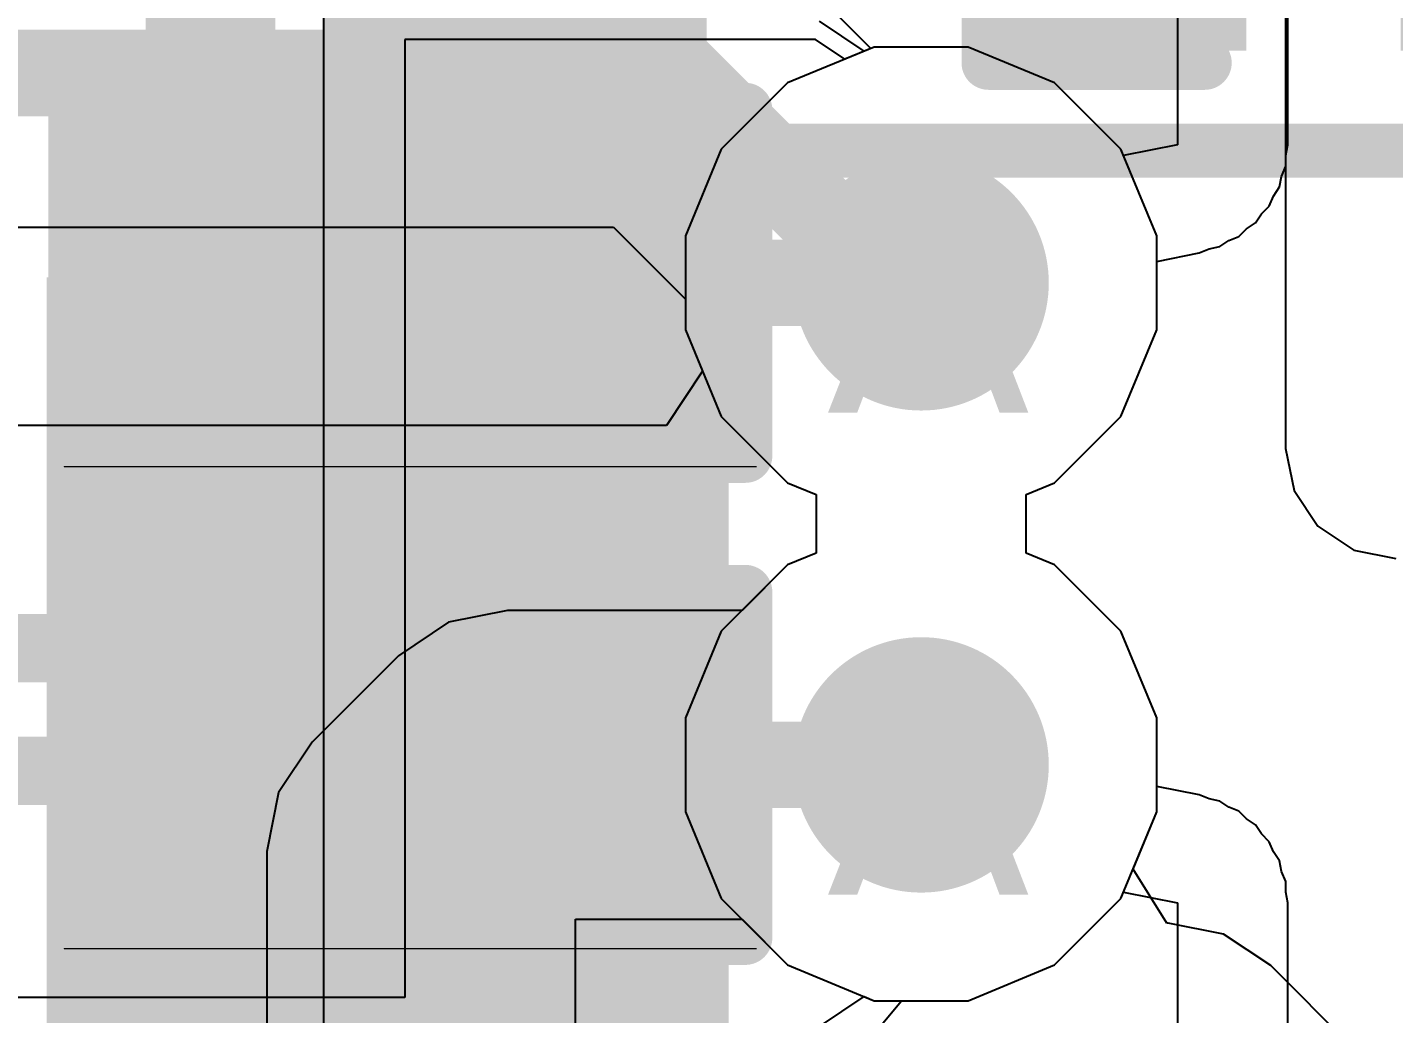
# Model space of a CAD drawing. Header units: inches. Extents: x 0 to 5271, y 0 to 5417.
# Drawn here: x 6.288 to 9.499, y 49.657 to 51.974 of the extents above; entities that cross this region are included whole.
import ezdxf

# ---------------------------------------------------------------- set-up
doc = ezdxf.new("R2010")
doc.units = ezdxf.units.IN
for name, color, linetype in [('Bottom Layer', 5, 'Continuous'), ('Bottom Overlay', 54, 'Continuous'), ('Bottom Paste', 16, 'Continuous'), ('Bottom Solder', 6, 'Continuous'), ('Drill Drawing', 1, 'Continuous'), ('L2_GND1', 16, 'Continuous'), ('L3_SIG1', 76, 'Continuous'), ('L4_PWR', 90, 'Continuous'), ('L5_GND2', 156, 'Continuous'), ('L6_SIG2', 130, 'Continuous'), ('L7_GND3', 216, 'Continuous'), ('Top Layer', 1, 'Continuous'), ('Top Overlay', 2, 'Continuous'), ('Top Paste', 8, 'Continuous'), ('Top Solder', 216, 'Continuous'), ('Via Holes', 16, 'Continuous')]:
    doc.layers.add(name, color=color, linetype=linetype)
doc.styles.add('Arial', font='', dxfattribs={"height": 0.2})
doc.styles.get('Arial').set_extended_font_data('Arial')

# ---------------------------------------------------------------- blocks, each defined once
blk = doc.blocks.new('R___0402_87')
at = {"layer": 'Top Layer'}
for points in [[(-0.6985, -0.3175), (-0.6985, 0.3175), (-0.2413, 0.3175), (-0.2413, -0.3175)], [(0.2413, -0.3175), (0.2413, 0.3175), (0.6985, 0.3175), (0.6985, -0.3175)]]:
    blk.add_hatch(color=1, dxfattribs=at).paths.add_polyline_path(points)
at = {"layer": 'Top Paste'}
for points in [[(-0.6985, -0.3175), (-0.6985, 0.3175), (-0.2413, 0.3175), (-0.2413, -0.3175)], [(0.2413, -0.3175), (0.2413, 0.3175), (0.6985, 0.3175), (0.6985, -0.3175)]]:
    blk.add_hatch(color=8, dxfattribs=at).paths.add_polyline_path(points)
at = {"layer": 'Top Solder'}
for points in [[(-0.7535, -0.3725), (-0.7535, 0.3725), (-0.1863, 0.3725), (-0.1863, -0.3725)], [(0.1863, -0.3725), (0.1863, 0.3725), (0.7535, 0.3725), (0.7535, -0.3725)]]:
    blk.add_hatch(color=216, dxfattribs=at).paths.add_polyline_path(points)
at = {"layer": 'Top Overlay'}
for points in [[(-0.7874, 0.4064, 0.127, 0.127, 0), (0.7874, 0.4064, 0.127, 0.127, 0)], [(-0.7874, -0.4064, 0.127, 0.127, 0), (-0.7874, 0.4064, 0.127, 0.127, 0)], [(0.7874, -0.4064, 0.127, 0.127, 0), (0.7874, 0.4064, 0.127, 0.127, 0)], [(-0.7874, -0.4064, 0.127, 0.127, 0), (0.7874, -0.4064, 0.127, 0.127, 0)], [(-0.8128, -0.4318, 0.00323, 0.00323, 0), (0.8128, -0.4318, 0.00323, 0.00323, 0)]]:
    blk.add_lwpolyline(points, format="xyseb", dxfattribs=at)
for points in [[(-0.8192, 0.4064, 0.0635, 0.0635, 1), (-0.7557, 0.4064, 0.0635, 0.0635, 1)], [(-0.8192, 0.4064, 0.0635, 0.0635, 1), (-0.7557, 0.4064, 0.0635, 0.0635, 1)], [(0.7556, 0.4064, 0.0635, 0.0635, 1), (0.8191, 0.4064, 0.0635, 0.0635, 1)], [(0.7556, 0.4064, 0.0635, 0.0635, 1), (0.8191, 0.4064, 0.0635, 0.0635, 1)], [(-0.8192, -0.4064, 0.0635, 0.0635, 1), (-0.7557, -0.4064, 0.0635, 0.0635, 1)], [(-0.8192, -0.4064, 0.0635, 0.0635, 1), (-0.7557, -0.4064, 0.0635, 0.0635, 1)], [(0.7556, -0.4064, 0.0635, 0.0635, 1), (0.8191, -0.4064, 0.0635, 0.0635, 1)], [(0.7556, -0.4064, 0.0635, 0.0635, 1), (0.8191, -0.4064, 0.0635, 0.0635, 1)], [(-0.8136, -0.4318, 0.00161, 0.00161, 1), (-0.812, -0.4318, 0.00161, 0.00161, 1)], [(0.812, -0.4318, 0.00161, 0.00161, 1), (0.8136, -0.4318, 0.00161, 0.00161, 1)]]:
    blk.add_lwpolyline(points, format="xyseb", close=True, dxfattribs=at)
blk = doc.blocks.new('R___0402_88')
at = {"layer": 'Top Layer'}
for points in [[(-0.6985, -0.3175), (-0.6985, 0.3175), (-0.2413, 0.3175), (-0.2413, -0.3175)], [(0.2413, -0.3175), (0.2413, 0.3175), (0.6985, 0.3175), (0.6985, -0.3175)]]:
    blk.add_hatch(color=1, dxfattribs=at).paths.add_polyline_path(points)
at = {"layer": 'Top Paste'}
for points in [[(-0.6985, -0.3175), (-0.6985, 0.3175), (-0.2413, 0.3175), (-0.2413, -0.3175)], [(0.2413, -0.3175), (0.2413, 0.3175), (0.6985, 0.3175), (0.6985, -0.3175)]]:
    blk.add_hatch(color=8, dxfattribs=at).paths.add_polyline_path(points)
at = {"layer": 'Top Solder'}
for points in [[(-0.7535, -0.3725), (-0.7535, 0.3725), (-0.1863, 0.3725), (-0.1863, -0.3725)], [(0.1863, -0.3725), (0.1863, 0.3725), (0.7535, 0.3725), (0.7535, -0.3725)]]:
    blk.add_hatch(color=216, dxfattribs=at).paths.add_polyline_path(points)
at = {"layer": 'Top Overlay'}
for points in [[(-0.7874, 0.4064, 0.127, 0.127, 0), (0.7874, 0.4064, 0.127, 0.127, 0)], [(-0.7874, -0.4064, 0.127, 0.127, 0), (-0.7874, 0.4064, 0.127, 0.127, 0)], [(0.7874, -0.4064, 0.127, 0.127, 0), (0.7874, 0.4064, 0.127, 0.127, 0)], [(-0.7874, -0.4064, 0.127, 0.127, 0), (0.7874, -0.4064, 0.127, 0.127, 0)], [(-0.8128, -0.4318, 0.00323, 0.00323, 0), (0.8128, -0.4318, 0.00323, 0.00323, 0)]]:
    blk.add_lwpolyline(points, format="xyseb", dxfattribs=at)
for points in [[(-0.8192, 0.4064, 0.0635, 0.0635, 1), (-0.7557, 0.4064, 0.0635, 0.0635, 1)], [(-0.8192, 0.4064, 0.0635, 0.0635, 1), (-0.7557, 0.4064, 0.0635, 0.0635, 1)], [(0.7556, 0.4064, 0.0635, 0.0635, 1), (0.8191, 0.4064, 0.0635, 0.0635, 1)], [(0.7556, 0.4064, 0.0635, 0.0635, 1), (0.8191, 0.4064, 0.0635, 0.0635, 1)], [(-0.8192, -0.4064, 0.0635, 0.0635, 1), (-0.7557, -0.4064, 0.0635, 0.0635, 1)], [(-0.8192, -0.4064, 0.0635, 0.0635, 1), (-0.7557, -0.4064, 0.0635, 0.0635, 1)], [(0.7556, -0.4064, 0.0635, 0.0635, 1), (0.8191, -0.4064, 0.0635, 0.0635, 1)], [(0.7556, -0.4064, 0.0635, 0.0635, 1), (0.8191, -0.4064, 0.0635, 0.0635, 1)], [(-0.8136, -0.4318, 0.00161, 0.00161, 1), (-0.812, -0.4318, 0.00161, 0.00161, 1)], [(0.812, -0.4318, 0.00161, 0.00161, 1), (0.8136, -0.4318, 0.00161, 0.00161, 1)]]:
    blk.add_lwpolyline(points, format="xyseb", close=True, dxfattribs=at)
blk = doc.blocks.new('10_MSOP_B_146')
at = {"layer": 'Bottom Layer'}
for points in [[(1.5, 0.65), (2.9, 0.65), (2.9, 0.35), (1.5, 0.35)], [(1.5, 0.15), (2.9, 0.15), (2.9, -0.15), (1.5, -0.15)], [(1.5, -0.35), (2.9, -0.35), (2.9, -0.65), (1.5, -0.65)], [(1.5, -0.85), (2.9, -0.85), (2.9, -1.15), (1.5, -1.15)]]:
    blk.add_hatch(color=5, dxfattribs=at).paths.add_polyline_path(points)
at = {"layer": 'Bottom Paste'}
for points in [[(1.5, 0.65), (2.9, 0.65), (2.9, 0.35), (1.5, 0.35)], [(1.5, 0.15), (2.9, 0.15), (2.9, -0.15), (1.5, -0.15)], [(1.5, -0.35), (2.9, -0.35), (2.9, -0.65), (1.5, -0.65)], [(1.5, -0.85), (2.9, -0.85), (2.9, -1.15), (1.5, -1.15)]]:
    blk.add_hatch(color=16, dxfattribs=at).paths.add_polyline_path(points)
at = {"layer": 'Bottom Solder'}
for points in [[(1.3984, 0.7516), (3.0016, 0.7516), (3.0016, 0.2484), (1.3984, 0.2484)], [(1.3984, 0.2516), (3.0016, 0.2516), (3.0016, -0.2516), (1.3984, -0.2516)], [(1.3984, -0.2484), (3.0016, -0.2484), (3.0016, -0.7516), (1.3984, -0.7516)], [(1.3984, -0.7484), (3.0016, -0.7484), (3.0016, -1.2516), (1.3984, -1.2516)]]:
    blk.add_hatch(color=6, dxfattribs=at).paths.add_polyline_path(points)
at = {"layer": 'Bottom Overlay'}
for points in [[(1.4732, -1.2954, 0.127, 0.127, 0), (1.4732, -1.5494, 0.127, 0.127, 0)], [(1.4732, -1.5494, 0.127, 0.127, 0), (-1.4732, -1.5494, 0.127, 0.127, 0)]]:
    blk.add_lwpolyline(points, format="xyseb", dxfattribs=at)
for points in [[(1.4415, -1.2954, 0.0635, 0.0635, 1), (1.505, -1.2954, 0.0635, 0.0635, 1)], [(1.4415, -1.5494, 0.0635, 0.0635, 1), (1.505, -1.5494, 0.0635, 0.0635, 1)], [(1.4415, -1.5494, 0.0635, 0.0635, 1), (1.505, -1.5494, 0.0635, 0.0635, 1)]]:
    blk.add_lwpolyline(points, format="xyseb", close=True, dxfattribs=at)
blk = doc.blocks.new('C___0402_B_151')
at = {"layer": 'Bottom Layer'}
for points in [[(-0.2413, 0.3175), (-0.2413, -0.3175), (-0.6985, -0.3175), (-0.6985, 0.3175)], [(0.6985, 0.3175), (0.6985, -0.3175), (0.2413, -0.3175), (0.2413, 0.3175)]]:
    blk.add_hatch(color=5, dxfattribs=at).paths.add_polyline_path(points)
at = {"layer": 'Bottom Paste'}
for points in [[(-0.2413, 0.3175), (-0.2413, -0.3175), (-0.6985, -0.3175), (-0.6985, 0.3175)], [(0.6985, 0.3175), (0.6985, -0.3175), (0.2413, -0.3175), (0.2413, 0.3175)]]:
    blk.add_hatch(color=16, dxfattribs=at).paths.add_polyline_path(points)
at = {"layer": 'Bottom Solder'}
for points in [[(-0.1813, 0.3775), (-0.1813, -0.3775), (-0.7585, -0.3775), (-0.7585, 0.3775)], [(0.7585, 0.3775), (0.7585, -0.3775), (0.1813, -0.3775), (0.1813, 0.3775)]]:
    blk.add_hatch(color=6, dxfattribs=at).paths.add_polyline_path(points)
at = {"layer": 'Bottom Overlay'}
for points in [[(-0.7874, 0.4064, 0.127, 0.127, 0), (-0.2794, 0.4064, 0.127, 0.127, 0)], [(-0.7874, -0.4064, 0.127, 0.127, 0), (-0.7874, 0.4064, 0.127, 0.127, 0)], [(0.2794, 0.4064, 0.127, 0.127, 0), (0.7874, 0.4064, 0.127, 0.127, 0)], [(0.7874, -0.4064, 0.127, 0.127, 0), (0.7874, 0.4064, 0.127, 0.127, 0)], [(-0.7874, -0.4064, 0.127, 0.127, 0), (-0.2794, -0.4064, 0.127, 0.127, 0)], [(0.2794, -0.4064, 0.127, 0.127, 0), (0.7874, -0.4064, 0.127, 0.127, 0)]]:
    blk.add_lwpolyline(points, format="xyseb", dxfattribs=at)
for points in [[(-0.8192, 0.4064, 0.0635, 0.0635, 1), (-0.7557, 0.4064, 0.0635, 0.0635, 1)], [(-0.8192, 0.4064, 0.0635, 0.0635, 1), (-0.7557, 0.4064, 0.0635, 0.0635, 1)], [(-0.3112, 0.4064, 0.0635, 0.0635, 1), (-0.2477, 0.4064, 0.0635, 0.0635, 1)], [(0.2476, 0.4064, 0.0635, 0.0635, 1), (0.3111, 0.4064, 0.0635, 0.0635, 1)], [(0.7556, 0.4064, 0.0635, 0.0635, 1), (0.8191, 0.4064, 0.0635, 0.0635, 1)], [(0.7556, 0.4064, 0.0635, 0.0635, 1), (0.8191, 0.4064, 0.0635, 0.0635, 1)], [(-0.8192, -0.4064, 0.0635, 0.0635, 1), (-0.7557, -0.4064, 0.0635, 0.0635, 1)], [(-0.8192, -0.4064, 0.0635, 0.0635, 1), (-0.7557, -0.4064, 0.0635, 0.0635, 1)], [(-0.3112, -0.4064, 0.0635, 0.0635, 1), (-0.2477, -0.4064, 0.0635, 0.0635, 1)], [(0.2476, -0.4064, 0.0635, 0.0635, 1), (0.3111, -0.4064, 0.0635, 0.0635, 1)], [(0.7556, -0.4064, 0.0635, 0.0635, 1), (0.8191, -0.4064, 0.0635, 0.0635, 1)], [(0.7556, -0.4064, 0.0635, 0.0635, 1), (0.8191, -0.4064, 0.0635, 0.0635, 1)]]:
    blk.add_lwpolyline(points, format="xyseb", close=True, dxfattribs=at)

msp = doc.modelspace()

# ---------------------------------------------------------------- hatches: boundary and pattern name
at = {"layer": 'Bottom Layer'}
h = msp.add_hatch(color=5, dxfattribs=at)
edge = h.paths.add_edge_path()
edge.add_arc((8.3888, 51.3737), 0.3, 0, 360)
h = msp.add_hatch(color=5, dxfattribs=at)
edge = h.paths.add_edge_path()
edge.add_arc((8.3888, 50.2412), 0.3, 0, 360)
at = {"layer": 'L2_GND1'}
h = msp.add_hatch(color=16, dxfattribs=at)
edge = h.paths.add_edge_path()
edge.add_arc((8.3888, 51.3737), 0.3, 0, 360)
h = msp.add_hatch(color=16, dxfattribs=at)
edge = h.paths.add_edge_path()
edge.add_arc((8.3888, 50.2412), 0.3, 0, 360)
at = {"layer": 'L3_SIG1'}
h = msp.add_hatch(color=76, dxfattribs=at)
edge = h.paths.add_edge_path()
edge.add_arc((8.3888, 51.3737), 0.3, 0, 360)
h = msp.add_hatch(color=76, dxfattribs=at)
edge = h.paths.add_edge_path()
edge.add_arc((8.3888, 50.2412), 0.3, 0, 360)
at = {"layer": 'L4_PWR'}
h = msp.add_hatch(color=90, dxfattribs=at)
edge = h.paths.add_edge_path()
edge.add_arc((8.3888, 51.3737), 0.3, 0, 360)
h = msp.add_hatch(color=90, dxfattribs=at)
edge = h.paths.add_edge_path()
edge.add_arc((8.3888, 50.2412), 0.3, 0, 360)
at = {"layer": 'L5_GND2'}
h = msp.add_hatch(color=156, dxfattribs=at)
edge = h.paths.add_edge_path()
edge.add_arc((8.3888, 51.3737), 0.3, 0, 360)
h = msp.add_hatch(color=156, dxfattribs=at)
edge = h.paths.add_edge_path()
edge.add_arc((8.3888, 50.2412), 0.3, 0, 360)
at = {"layer": 'L6_SIG2'}
h = msp.add_hatch(color=130, dxfattribs=at)
edge = h.paths.add_edge_path()
edge.add_arc((8.3888, 51.3737), 0.3, 0, 360)
h = msp.add_hatch(color=130, dxfattribs=at)
edge = h.paths.add_edge_path()
edge.add_arc((8.3888, 50.2412), 0.3, 0, 360)
at = {"layer": 'L7_GND3'}
h = msp.add_hatch(color=216, dxfattribs=at)
edge = h.paths.add_edge_path()
edge.add_arc((8.3888, 51.3737), 0.3, 0, 360)
h = msp.add_hatch(color=216, dxfattribs=at)
edge = h.paths.add_edge_path()
edge.add_arc((8.3888, 50.2412), 0.3, 0, 360)
at = {"layer": 'Top Layer'}
h = msp.add_hatch(color=1, dxfattribs=at)
edge = h.paths.add_edge_path()
edge.add_arc((8.3888, 51.3737), 0.3, 0, 360)
h = msp.add_hatch(color=1, dxfattribs=at)
edge = h.paths.add_edge_path()
edge.add_arc((8.3888, 50.2412), 0.3, 0, 360)
at = {"layer": 'Via Holes'}
h = msp.add_hatch(color=7, dxfattribs=at)
edge = h.paths.add_edge_path()
edge.add_arc((8.3888, 51.3737), 0.15, 0, 360)
h = msp.add_hatch(color=7, dxfattribs=at)
edge = h.paths.add_edge_path()
edge.add_arc((8.3888, 50.2412), 0.15, 0, 360)

# ---------------------------------------------------------------- linework, layer by layer
at = {"layer": 'Bottom Layer'}
for p, q in [((9.2455, 52.3732), (9.2455, 50.9848)), ((8.2786, 51.9277), (8.075, 51.8434)), ((8.499, 51.9277), (8.2786, 51.9277)), ((8.7026, 51.8434), (8.499, 51.9277)), ((8.075, 51.8434), (7.9191, 51.6876)), ((8.8585, 51.6876), (8.7026, 51.8434)), ((7.9191, 51.6876), (7.8348, 51.4839)), ((8.9428, 51.4839), (8.8585, 51.6876)), ((7.8348, 51.4839), (7.8348, 51.2635)), ((8.9428, 51.2635), (8.9428, 51.4839)), ((7.8348, 51.2635), (7.8753, 51.1658)), ((8.8585, 51.0599), (8.9428, 51.2635)), ((7.8753, 51.1658), (7.7904, 51.0388)), ((8.7026, 50.9041), (8.8585, 51.0599)), ((7.7904, 51.0388), (6.1808, 51.0388)), ((9.2455, 50.9848), (9.2653, 50.8857)), ((8.6353, 50.8762), (8.7026, 50.9041)), ((8.6353, 50.7387), (8.6353, 50.8762)), ((9.2653, 50.8857), (9.3214, 50.8017)), ((9.3214, 50.8017), (9.4054, 50.7455)), ((8.7026, 50.7109), (8.6353, 50.7387)), ((9.4054, 50.7455), (9.5045, 50.7258)), ((8.8585, 50.555), (8.7026, 50.7109)), ((8.9428, 50.3514), (8.8585, 50.555)), ((8.9428, 50.131), (8.9428, 50.3514)), ((8.8871, 49.9966), (8.9428, 50.131)), ((8.9666, 49.8696), (8.8871, 49.9966)), ((8.9693, 49.8696), (8.9666, 49.8696)), ((9.0998, 49.8436), (8.9693, 49.8696)), ((8.9693, 49.8696), (8.9693, 49.8696)), ((9.2104, 49.7697), (9.0998, 49.8436)), ((9.6327, 49.3474), (9.2104, 49.7697))]:
    msp.add_line(p, q, dxfattribs=at)
for points in [[(7.1348, 51.1602, 0.3048, 0.3048, 0), (7.1348, 52.1333, 0.3048, 0.3048, 0)], [(7.0153, 50.5153, 0.1608, 0.1608, 0), (7.1348, 50.6348, 0.1608, 0.1608, 0)], [(5.75, 50.5153, 0.1608, 0.1608, 0), (7.0153, 50.5153, 0.1608, 0.1608, 0)], [(5.75, 50.2275, 0.1608, 0.1608, 0), (7.0421, 50.2275, 0.1608, 0.1608, 0)], [(7.0421, 50.2275, 0.1608, 0.1608, 0), (7.1348, 50.1348, 0.1608, 0.1608, 0)], [(7.1348, 49.6348, 0.1608, 0.1608, 0), (7.2409, 49.5287, 0.1608, 0.1608, 0)]]:
    msp.add_lwpolyline(points, format="xyseb", dxfattribs=at)
for points in [[(7.0586, 51.1602, 0.1524, 0.1524, 1), (7.211, 51.1602, 0.1524, 0.1524, 1)], [(7.0946, 50.6348, 0.0804, 0.0804, 1), (7.175, 50.6348, 0.0804, 0.0804, 1)], [(6.9751, 50.5153, 0.0804, 0.0804, 1), (7.0555, 50.5153, 0.0804, 0.0804, 1)], [(6.9751, 50.5153, 0.0804, 0.0804, 1), (7.0555, 50.5153, 0.0804, 0.0804, 1)], [(7.0019, 50.2275, 0.0804, 0.0804, 1), (7.0823, 50.2275, 0.0804, 0.0804, 1)], [(7.0019, 50.2275, 0.0804, 0.0804, 1), (7.0823, 50.2275, 0.0804, 0.0804, 1)], [(7.0946, 50.1348, 0.0804, 0.0804, 1), (7.175, 50.1348, 0.0804, 0.0804, 1)], [(7.0946, 49.6348, 0.0804, 0.0804, 1), (7.175, 49.6348, 0.0804, 0.0804, 1)]]:
    msp.add_lwpolyline(points, format="xyseb", close=True, dxfattribs=at)
at = {"layer": 'L2_GND1'}
for p, q in [((8.9916, 52.4332), (8.9916, 51.698)), ((9.2506, 51.698), (9.2506, 52.4332)), ((8.2786, 51.9277), (8.075, 51.8434)), ((8.499, 51.9277), (8.2786, 51.9277)), ((8.7026, 51.8434), (8.499, 51.9277)), ((8.075, 51.8434), (7.9191, 51.6876)), ((8.8585, 51.6876), (8.7026, 51.8434)), ((7.9191, 51.6876), (7.8348, 51.4839)), ((8.8646, 51.6727), (8.8585, 51.6876)), ((8.9916, 51.698), (8.8646, 51.6727)), ((9.2456, 51.673), (9.2506, 51.698)), ((9.2456, 51.6475), (9.2456, 51.673)), ((9.2358, 51.6239), (9.2456, 51.6475)), ((9.2309, 51.5989), (9.2358, 51.6239)), ((9.2069, 51.5541), (9.2167, 51.5777)), ((9.2167, 51.5777), (9.2309, 51.5989)), ((9.1889, 51.5361), (9.2069, 51.5541)), ((9.1535, 51.5007), (9.1747, 51.5149)), ((9.1747, 51.5149), (9.1889, 51.5361)), ((7.8348, 51.4839), (7.8348, 51.2635)), ((9.1119, 51.4729), (9.1355, 51.4827)), ((9.1355, 51.4827), (9.1535, 51.5007)), ((9.0421, 51.444), (9.0657, 51.4538)), ((9.0657, 51.4538), (9.0907, 51.4587)), ((9.0907, 51.4587), (9.1119, 51.4729)), ((8.9428, 51.4242), (9.0421, 51.444)), ((8.9428, 51.2635), (8.9428, 51.4242)), ((7.8348, 51.2635), (7.9191, 51.0599)), ((8.8585, 51.0599), (8.9428, 51.2635)), ((7.9191, 51.0599), (8.075, 50.9041)), ((8.7026, 50.9041), (8.8585, 51.0599)), ((8.075, 50.9041), (8.1423, 50.8762)), ((8.6353, 50.8762), (8.7026, 50.9041)), ((8.1423, 50.8762), (8.1423, 50.7387)), ((8.6353, 50.7387), (8.6353, 50.8762)), ((8.1423, 50.7387), (8.075, 50.7109)), ((8.7026, 50.7109), (8.6353, 50.7387)), ((8.075, 50.7109), (7.9191, 50.555)), ((8.8585, 50.555), (8.7026, 50.7109)), ((7.9191, 50.555), (7.8348, 50.3514)), ((8.9428, 50.3514), (8.8585, 50.555)), ((7.8348, 50.3514), (7.8348, 50.131)), ((8.9428, 50.1907), (8.9428, 50.3514)), ((9.0421, 50.1709), (8.9428, 50.1907)), ((9.0657, 50.1612), (9.0421, 50.1709)), ((9.0907, 50.1562), (9.0657, 50.1612)), ((7.8348, 50.131), (7.9191, 49.9274)), ((9.1119, 50.142), (9.0907, 50.1562)), ((9.1355, 50.1323), (9.1119, 50.142)), ((9.1535, 50.1142), (9.1355, 50.1323)), ((9.1747, 50.1001), (9.1535, 50.1142)), ((9.1889, 50.0789), (9.1747, 50.1001)), ((9.2069, 50.0608), (9.1889, 50.0789)), ((9.2167, 50.0373), (9.2069, 50.0608)), ((9.2309, 50.0161), (9.2167, 50.0373)), ((9.2358, 49.991), (9.2309, 50.0161)), ((9.2456, 49.9675), (9.2358, 49.991)), ((8.8585, 49.9274), (8.8646, 49.9422)), ((8.8646, 49.9422), (8.9916, 49.9169)), ((9.2456, 49.942), (9.2456, 49.9675)), ((9.2506, 49.9169), (9.2456, 49.942)), ((7.9191, 49.9274), (8.075, 49.7715)), ((8.7026, 49.7715), (8.8585, 49.9274)), ((8.9916, 49.9169), (8.9916, 48.7672)), ((9.2506, 48.7672), (9.2506, 49.9169)), ((8.075, 49.7715), (8.2786, 49.6872)), ((8.499, 49.6872), (8.7026, 49.7715)), ((8.2786, 49.6872), (8.499, 49.6872))]:
    msp.add_line(p, q, dxfattribs=at)
at = {"layer": 'L3_SIG1'}
for p, q in [((8.2709, 51.9245), (8.0723, 52.1232)), ((8.2786, 51.9277), (8.2709, 51.9245)), ((8.499, 51.9277), (8.2786, 51.9277)), ((8.7026, 51.8434), (8.499, 51.9277)), ((8.8585, 51.6876), (8.7026, 51.8434)), ((8.9428, 51.4839), (8.8585, 51.6876)), ((5.5917, 51.5042), (7.6657, 51.5042)), ((7.6657, 51.5042), (7.8348, 51.3351)), ((8.9428, 51.2635), (8.9428, 51.4839)), ((7.8348, 51.3351), (7.8348, 51.2635)), ((7.8348, 51.2635), (7.9191, 51.0599)), ((8.8585, 51.0599), (8.9428, 51.2635)), ((7.9191, 51.0599), (8.075, 50.9041)), ((8.7026, 50.9041), (8.8585, 51.0599)), ((8.075, 50.9041), (8.1423, 50.8762)), ((8.6353, 50.8762), (8.7026, 50.9041)), ((8.1423, 50.8762), (8.1423, 50.7387)), ((8.6353, 50.7387), (8.6353, 50.8762)), ((8.1423, 50.7387), (8.075, 50.7109)), ((8.7026, 50.7109), (8.6353, 50.7387)), ((8.075, 50.7109), (7.9191, 50.555)), ((8.8585, 50.555), (8.7026, 50.7109)), ((7.9191, 50.555), (7.8348, 50.3514)), ((8.9428, 50.3514), (8.8585, 50.555)), ((7.8348, 50.3514), (7.8348, 50.131)), ((8.9428, 50.131), (8.9428, 50.3514)), ((7.8348, 50.131), (7.9191, 49.9274)), ((8.8585, 49.9274), (8.9428, 50.131)), ((7.9191, 49.9274), (8.075, 49.7715)), ((8.7026, 49.7715), (8.8585, 49.9274)), ((8.075, 49.7715), (8.2786, 49.6872)), ((8.499, 49.6872), (8.7026, 49.7715)), ((8.2786, 49.6872), (8.499, 49.6872))]:
    msp.add_line(p, q, dxfattribs=at)
for points in [[(5.1308, 51.8668, 0.2032, 0.2032, 0), (7.8159, 51.8668, 0.2032, 0.2032, 0)], [(7.8159, 51.8668, 0.2032, 0.2032, 0), (8.3089, 51.3737, 0.2032, 0.2032, 0)], [(8.3089, 51.3737, 0.2032, 0.2032, 0), (8.3888, 51.3737, 0.2032, 0.2032, 0)]]:
    msp.add_lwpolyline(points, format="xyseb", dxfattribs=at)
for points in [[(7.7651, 51.8668, 0.1016, 0.1016, 1), (7.8667, 51.8668, 0.1016, 0.1016, 1)], [(7.7651, 51.8668, 0.1016, 0.1016, 1), (7.8667, 51.8668, 0.1016, 0.1016, 1)], [(8.2581, 51.3737, 0.1016, 0.1016, 1), (8.3597, 51.3737, 0.1016, 0.1016, 1)], [(8.2581, 51.3737, 0.1016, 0.1016, 1), (8.3597, 51.3737, 0.1016, 0.1016, 1)], [(8.338, 51.3737, 0.1016, 0.1016, 1), (8.4396, 51.3737, 0.1016, 0.1016, 1)]]:
    msp.add_lwpolyline(points, format="xyseb", close=True, dxfattribs=at)
at = {"layer": 'L4_PWR'}
for p, q in [((6.9842, 52.0475), (6.9842, 49.2288)), ((8.2552, 51.918), (8.1496, 51.9886)), ((8.2786, 51.9277), (8.2552, 51.918)), ((8.499, 51.9277), (8.2786, 51.9277)), ((8.7026, 51.8434), (8.499, 51.9277)), ((8.8585, 51.6876), (8.7026, 51.8434)), ((8.9428, 51.4839), (8.8585, 51.6876)), ((8.9428, 51.2635), (8.9428, 51.4839)), ((8.8585, 51.0599), (8.9428, 51.2635)), ((8.7026, 50.9041), (8.8585, 51.0599)), ((8.6353, 50.8762), (8.7026, 50.9041)), ((8.6353, 50.7387), (8.6353, 50.8762)), ((8.7026, 50.7109), (8.6353, 50.7387)), ((8.8585, 50.555), (8.7026, 50.7109)), ((8.9428, 50.3514), (8.8585, 50.555)), ((8.9428, 50.131), (8.9428, 50.3514)), ((8.8585, 49.9274), (8.9428, 50.131)), ((8.7026, 49.7715), (8.8585, 49.9274)), ((8.499, 49.6872), (8.7026, 49.7715)), ((8.1496, 49.6264), (8.2552, 49.6969)), ((8.2552, 49.6969), (8.2786, 49.6872)), ((8.2786, 49.6872), (8.499, 49.6872))]:
    msp.add_line(p, q, dxfattribs=at)
msp.add_lwpolyline([(7.5669, 49.2288, 0.635, 0.635, 0), (7.5669, 54.4158, 0.635, 0.635, 0)], format="xyseb", dxfattribs=at)
at = {"layer": 'L5_GND2'}
for p, q in [((8.2786, 51.9277), (8.075, 51.8434)), ((8.499, 51.9277), (8.2786, 51.9277)), ((8.7026, 51.8434), (8.499, 51.9277)), ((8.075, 51.8434), (7.9191, 51.6876)), ((8.8585, 51.6876), (8.7026, 51.8434)), ((7.9191, 51.6876), (7.8348, 51.4839)), ((8.9428, 51.4839), (8.8585, 51.6876)), ((7.8348, 51.4839), (7.8348, 51.2635)), ((8.9428, 51.2635), (8.9428, 51.4839)), ((7.8348, 51.2635), (7.9191, 51.0599)), ((8.8585, 51.0599), (8.9428, 51.2635)), ((7.9191, 51.0599), (8.075, 50.9041)), ((8.7026, 50.9041), (8.8585, 51.0599)), ((8.075, 50.9041), (8.1423, 50.8762)), ((8.6353, 50.8762), (8.7026, 50.9041)), ((8.1423, 50.8762), (8.1423, 50.7387)), ((8.6353, 50.7387), (8.6353, 50.8762)), ((8.1423, 50.7387), (8.075, 50.7109)), ((8.7026, 50.7109), (8.6353, 50.7387)), ((8.075, 50.7109), (7.9191, 50.555)), ((8.8585, 50.555), (8.7026, 50.7109)), ((7.9191, 50.555), (7.8348, 50.3514)), ((8.9428, 50.3514), (8.8585, 50.555)), ((7.8348, 50.3514), (7.8348, 50.131)), ((8.9428, 50.131), (8.9428, 50.3514)), ((7.8348, 50.131), (7.9191, 49.9274)), ((8.8585, 49.9274), (8.9428, 50.131)), ((7.9191, 49.9274), (8.075, 49.7715)), ((8.7026, 49.7715), (8.8585, 49.9274)), ((8.075, 49.7715), (8.2786, 49.6872)), ((8.499, 49.6872), (8.7026, 49.7715)), ((8.2786, 49.6872), (8.499, 49.6872))]:
    msp.add_line(p, q, dxfattribs=at)
at = {"layer": 'L6_SIG2'}
for p, q in [((8.2786, 51.9277), (8.075, 51.8434)), ((8.499, 51.9277), (8.2786, 51.9277)), ((8.7026, 51.8434), (8.499, 51.9277)), ((8.075, 51.8434), (7.9191, 51.6876)), ((8.8585, 51.6876), (8.7026, 51.8434)), ((7.9191, 51.6876), (7.8348, 51.4839)), ((8.9428, 51.4839), (8.8585, 51.6876)), ((7.8348, 51.4839), (7.8348, 51.2635)), ((8.9428, 51.2635), (8.9428, 51.4839)), ((7.8348, 51.2635), (7.9191, 51.0599)), ((8.8585, 51.0599), (8.9428, 51.2635)), ((7.9191, 51.0599), (8.075, 50.9041)), ((8.7026, 50.9041), (8.8585, 51.0599)), ((8.075, 50.9041), (8.1423, 50.8762)), ((8.6353, 50.8762), (8.7026, 50.9041)), ((8.1423, 50.8762), (8.1423, 50.7387)), ((8.6353, 50.7387), (8.6353, 50.8762)), ((8.1423, 50.7387), (8.075, 50.7109)), ((8.7026, 50.7109), (8.6353, 50.7387)), ((8.075, 50.7109), (7.9679, 50.6038)), ((8.8585, 50.555), (8.7026, 50.7109)), ((7.4168, 50.6038), (7.2781, 50.5762)), ((7.9679, 50.6038), (7.4168, 50.6038)), ((7.4168, 50.6038), (7.4168, 50.6038)), ((7.2781, 50.5762), (7.1604, 50.4976)), ((8.9428, 50.3514), (8.8585, 50.555)), ((7.1604, 50.4976), (6.9572, 50.2944)), ((7.1604, 50.4976), (7.1604, 50.4976)), ((8.9428, 50.131), (8.9428, 50.3514)), ((6.9572, 50.2944), (6.8786, 50.1767)), ((6.8786, 50.1767), (6.851, 50.038)), ((8.8585, 49.9274), (8.9428, 50.131)), ((6.851, 50.038), (6.851, 50.038)), ((6.851, 50.038), (6.851, 46.2512)), ((8.7026, 49.7715), (8.8585, 49.9274)), ((7.5762, 46.101), (7.5762, 49.8786)), ((7.5762, 49.8786), (7.9679, 49.8786)), ((7.9679, 49.8786), (8.075, 49.7715)), ((8.075, 49.7715), (8.2786, 49.6872)), ((8.499, 49.6872), (8.7026, 49.7715)), ((8.2786, 49.6872), (8.499, 49.6872))]:
    msp.add_line(p, q, dxfattribs=at)
for points in [[(7.2136, 50.038, 0.2032, 0.2032, 0), (7.4168, 50.2412, 0.2032, 0.2032, 0)], [(7.4168, 50.2412, 0.2032, 0.2032, 0), (8.3888, 50.2412, 0.2032, 0.2032, 0)], [(7.2136, 46.101, 0.2032, 0.2032, 0), (7.2136, 50.038, 0.2032, 0.2032, 0)]]:
    msp.add_lwpolyline(points, format="xyseb", dxfattribs=at)
for points in [[(7.366, 50.2412, 0.1016, 0.1016, 1), (7.4676, 50.2412, 0.1016, 0.1016, 1)], [(7.366, 50.2412, 0.1016, 0.1016, 1), (7.4676, 50.2412, 0.1016, 0.1016, 1)], [(8.338, 50.2412, 0.1016, 0.1016, 1), (8.4396, 50.2412, 0.1016, 0.1016, 1)], [(7.1628, 50.038, 0.1016, 0.1016, 1), (7.2644, 50.038, 0.1016, 0.1016, 1)], [(7.1628, 50.038, 0.1016, 0.1016, 1), (7.2644, 50.038, 0.1016, 0.1016, 1)]]:
    msp.add_lwpolyline(points, format="xyseb", close=True, dxfattribs=at)
at = {"layer": 'L7_GND3'}
for p, q in [((8.2786, 51.9277), (8.075, 51.8434)), ((8.499, 51.9277), (8.2786, 51.9277)), ((8.7026, 51.8434), (8.499, 51.9277)), ((8.075, 51.8434), (7.9191, 51.6876)), ((8.8585, 51.6876), (8.7026, 51.8434)), ((7.9191, 51.6876), (7.8348, 51.4839)), ((8.9428, 51.4839), (8.8585, 51.6876)), ((7.8348, 51.4839), (7.8348, 51.2635)), ((8.9428, 51.2635), (8.9428, 51.4839)), ((7.8348, 51.2635), (7.9191, 51.0599)), ((8.8585, 51.0599), (8.9428, 51.2635)), ((7.9191, 51.0599), (8.075, 50.9041)), ((8.7026, 50.9041), (8.8585, 51.0599)), ((8.075, 50.9041), (8.1423, 50.8762)), ((8.6353, 50.8762), (8.7026, 50.9041)), ((8.1423, 50.8762), (8.1423, 50.7387)), ((8.6353, 50.7387), (8.6353, 50.8762)), ((8.1423, 50.7387), (8.075, 50.7109)), ((8.7026, 50.7109), (8.6353, 50.7387)), ((8.075, 50.7109), (7.9191, 50.555)), ((8.8585, 50.555), (8.7026, 50.7109)), ((7.9191, 50.555), (7.8348, 50.3514)), ((8.9428, 50.3514), (8.8585, 50.555)), ((7.8348, 50.3514), (7.8348, 50.131)), ((8.9428, 50.131), (8.9428, 50.3514)), ((7.8348, 50.131), (7.9191, 49.9274)), ((8.8585, 49.9274), (8.9428, 50.131)), ((7.9191, 49.9274), (8.075, 49.7715)), ((8.7026, 49.7715), (8.8585, 49.9274)), ((8.075, 49.7715), (8.2786, 49.6872)), ((8.499, 49.6872), (8.7026, 49.7715)), ((8.2786, 49.6872), (8.499, 49.6872))]:
    msp.add_line(p, q, dxfattribs=at)
at = {"layer": 'Top Layer'}
for p, q in [((8.1407, 51.9452), (7.1755, 51.9452)), ((7.1755, 51.9452), (7.1755, 50.8022)), ((8.2096, 51.8992), (8.1407, 51.9452)), ((8.1407, 51.9452), (8.1407, 51.9452)), ((8.2786, 51.9277), (8.2096, 51.8992)), ((8.499, 51.9277), (8.2786, 51.9277)), ((8.7026, 51.8434), (8.499, 51.9277)), ((8.8585, 51.6876), (8.7026, 51.8434)), ((8.9428, 51.4839), (8.8585, 51.6876)), ((8.9428, 51.2635), (8.9428, 51.4839)), ((8.8585, 51.0599), (8.9428, 51.2635)), ((8.7026, 50.9041), (8.8585, 51.0599)), ((8.6353, 50.8762), (8.7026, 50.9041)), ((8.6353, 50.7387), (8.6353, 50.8762)), ((7.1755, 50.8022), (7.1755, 49.6951)), ((8.7026, 50.7109), (8.6353, 50.7387)), ((8.8585, 50.555), (8.7026, 50.7109)), ((8.9428, 50.3514), (8.8585, 50.555)), ((8.9428, 50.131), (8.9428, 50.3514)), ((8.8585, 49.9274), (8.9428, 50.131)), ((8.7026, 49.7715), (8.8585, 49.9274)), ((8.499, 49.6872), (8.7026, 49.7715)), ((7.1755, 49.6951), (6.2357, 49.6951)), ((8.2502, 49.5765), (8.3427, 49.6872)), ((8.3427, 49.6872), (8.499, 49.6872))]:
    msp.add_line(p, q, dxfattribs=at)
for points in [[(6.7183, 51.3737, 0.3048, 0.3048, 0), (6.7183, 52.6514, 0.3048, 0.3048, 0)], [(6.7183, 50.2412, 0.3048, 0.3048, 0), (6.7183, 51.3229, 0.3048, 0.3048, 0)], [(7.6581, 51.3737, 0.2032, 0.2032, 0), (8.3888, 51.3737, 0.2032, 0.2032, 0)], [(6.7183, 50.1904, 0.3048, 0.3048, 0), (6.7183, 50.2412, 0.3048, 0.3048, 0)], [(7.6581, 50.2412, 0.2032, 0.2032, 0), (8.3888, 50.2412, 0.2032, 0.2032, 0)]]:
    msp.add_lwpolyline(points, format="xyseb", dxfattribs=at)
for points in [[(6.6421, 51.3737, 0.1524, 0.1524, 1), (6.7945, 51.3737, 0.1524, 0.1524, 1)], [(6.6421, 51.3229, 0.1524, 0.1524, 1), (6.7945, 51.3229, 0.1524, 0.1524, 1)], [(7.6073, 51.3737, 0.1016, 0.1016, 1), (7.7089, 51.3737, 0.1016, 0.1016, 1)], [(8.338, 51.3737, 0.1016, 0.1016, 1), (8.4396, 51.3737, 0.1016, 0.1016, 1)], [(6.6421, 50.2412, 0.1524, 0.1524, 1), (6.7945, 50.2412, 0.1524, 0.1524, 1)], [(6.6421, 50.2412, 0.1524, 0.1524, 1), (6.7945, 50.2412, 0.1524, 0.1524, 1)], [(6.6421, 50.1904, 0.1524, 0.1524, 1), (6.7945, 50.1904, 0.1524, 0.1524, 1)], [(7.6073, 50.2412, 0.1016, 0.1016, 1), (7.7089, 50.2412, 0.1016, 0.1016, 1)], [(8.338, 50.2412, 0.1016, 0.1016, 1), (8.4396, 50.2412, 0.1016, 0.1016, 1)]]:
    msp.add_lwpolyline(points, format="xyseb", close=True, dxfattribs=at)

# ---------------------------------------------------------------- block references
for name, p in [('C___0402_B_151', (9.3347, 52.297)), ('R___0402_87', (7.1882, 51.3737)), ('R___0402_88', (7.1882, 50.2412))]:
    msp.add_blockref(name, p)
at = {"rotation": 180}
msp.add_blockref('10_MSOP_B_146', (9.3348, 50.1348), dxfattribs=at)

# ---------------------------------------------------------------- texts
at = {"layer": 'Drill Drawing', "style": 'Arial'}
for p in [(8.1687, 51.069), (8.1687, 49.9365)]:
    msp.add_text('A', height=0.508, dxfattribs=at).set_placement(p)

doc.saveas('drawing.dxf')
